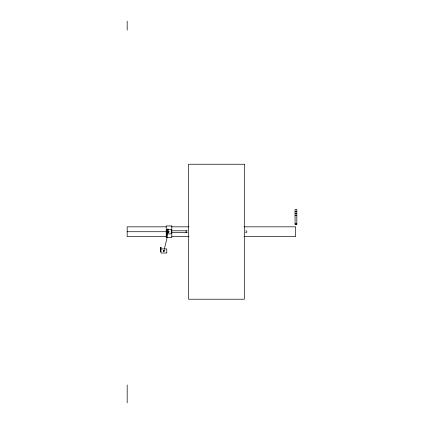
<?xml version="1.0" encoding="UTF-8"?>
<svg xmlns="http://www.w3.org/2000/svg" width="424" height="424" viewBox="0 0 424 424"><rect width="100%" height="100%" fill="white"/><g stroke="black" fill="none" stroke-linecap="round" stroke-linejoin="round"><path stroke-width="0.64" d="M164.337 249.132L167.13 237.599M187.286 232.548L171.731 232.654M245.703 230.847C247.362 230.386 247.091 233.306 245.549 232.548M187.132 230.847C185.85 230.418 185.474 232.633 186.82 232.654M295.062 211.645L296.821 211.645M295.062 213.574L296.821 213.574M295.062 213.691L296.821 213.691M295.062 215.461L296.821 215.461M295.062 224.015L296.821 224.015M295.062 224.111L296.821 224.111M166.219 226.835L127.179 226.835L127.179 236.629L166.219 236.629M171.799 226.835L189.014 226.835M243.97 226.835L295.618 226.835L295.618 236.629L243.97 236.629M171.747 230.81L186.894 230.81M127.179 231.732L166.219 231.732M171.799 236.629L189.014 236.629M160.479 251.702L160.479 247.452L160.982 247.452L160.982 253.001L166.77 253.001L166.77 248.946L160.982 248.946M160.479 247.462L160.982 247.462M160.479 247.632L160.982 247.632M160.479 251.607L160.982 251.607M167.024 232.495L167.856 232.601M166.886 233.555L167.719 233.661M296.821 224.296L296.821 209.467L295.062 209.467L295.062 224.296M127.179 21.2L127.179 30.125M127.179 384.955L127.179 402.8M167.48 229.066L166.436 236.963L167.268 237.074L168.307 229.172L167.48 229.066M168.233 231.334L168.747 231.467L168.233 231.334M163.627 250.324L164.136 250.452L163.653 250.314M244.304 164.247L188.532 164.247L188.532 299.217L244.304 299.217L244.304 164.247M171.799 225.96L166.219 225.96L166.219 237.504L171.799 237.504L171.799 225.96M171.243 229.607L166.78 229.607L166.78 233.857L171.243 233.857L171.243 229.607M163.468 251.384A0.578 0.578 0 0 0 164.433 251.125A0.578 0.578 0 0 0 163.728 250.414A0.578 0.578 0 0 0 163.468 251.384M168.264 232.214A0.557 0.557 0 0 0 169.097 231.732A0.557 0.557 0 0 0 168.264 231.25A0.557 0.557 0 0 0 168.264 232.214"/></g></svg>
